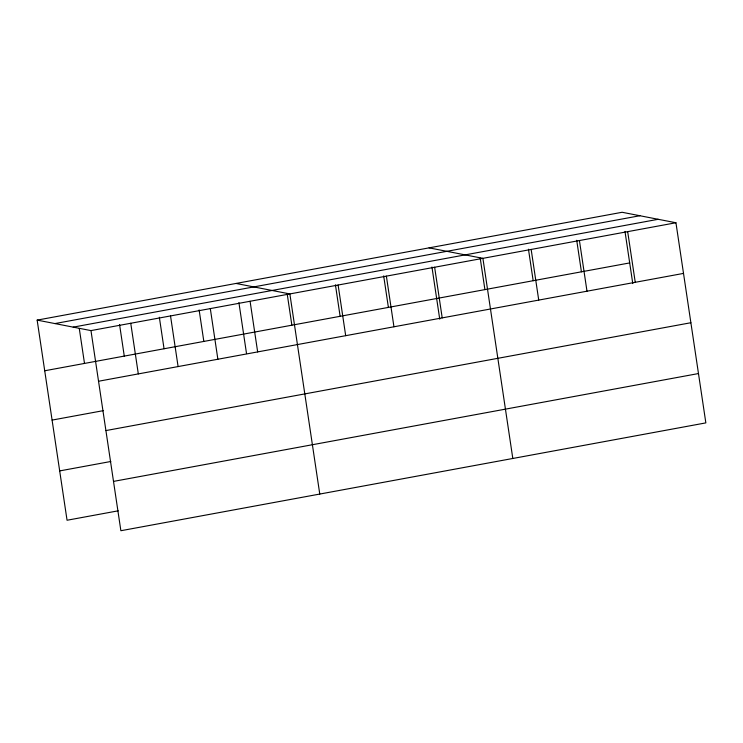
<?xml version="1.0" encoding="UTF-8"?>
<svg xmlns="http://www.w3.org/2000/svg" width="743" height="743" viewBox="0 0 743 743"><rect width="100%" height="100%" fill="white"/><g stroke="black" fill="none" stroke-linecap="round" stroke-linejoin="round"><path stroke-width="1.11" d="M37.15 320.112L622.123 212.275L675.944 222.751L705.85 422.888L120.877 530.725L90.971 330.598L37.15 320.112L67.056 520.249L118.202 510.822M54.908 323.576L639.881 215.73M73.213 327.134L658.177 219.296M90.971 330.598L675.944 222.751M44.719 370.766L629.692 262.92M98.54 381.243L683.514 273.405M52.094 420.092L103.231 410.665M105.915 430.578L690.879 322.731M59.691 470.913L110.828 461.487M113.512 481.399L698.476 373.553M429.082 247.865L482.904 258.341L512.809 458.468M236.042 283.454L289.863 293.931L319.769 494.058M627.677 231.649L635.246 282.303M624.984 231.407L632.776 283.575M579.419 240.546L586.989 291.2M576.717 240.305L581.425 271.817M531.161 249.444L538.731 300.088M528.459 249.202L533.168 280.715M480.201 258.1L484.91 289.612M434.636 267.239L442.206 317.883M431.943 266.997L439.735 319.156M386.379 276.136L393.948 326.781M383.676 275.894L388.394 307.407M338.121 285.033L345.69 335.678M335.418 284.792L340.127 316.304M287.16 293.689L291.869 325.202M250.085 301.268L257.654 351.913M238.902 302.587L246.527 353.603M210.306 308.596L217.875 359.24M199.124 309.915L203.833 341.427M170.528 315.933L178.097 366.578M159.346 317.252L164.054 348.764M130.749 323.261L138.319 373.915M119.567 324.58L124.276 356.101M79.287 328.536L84.498 363.429"/></g></svg>
